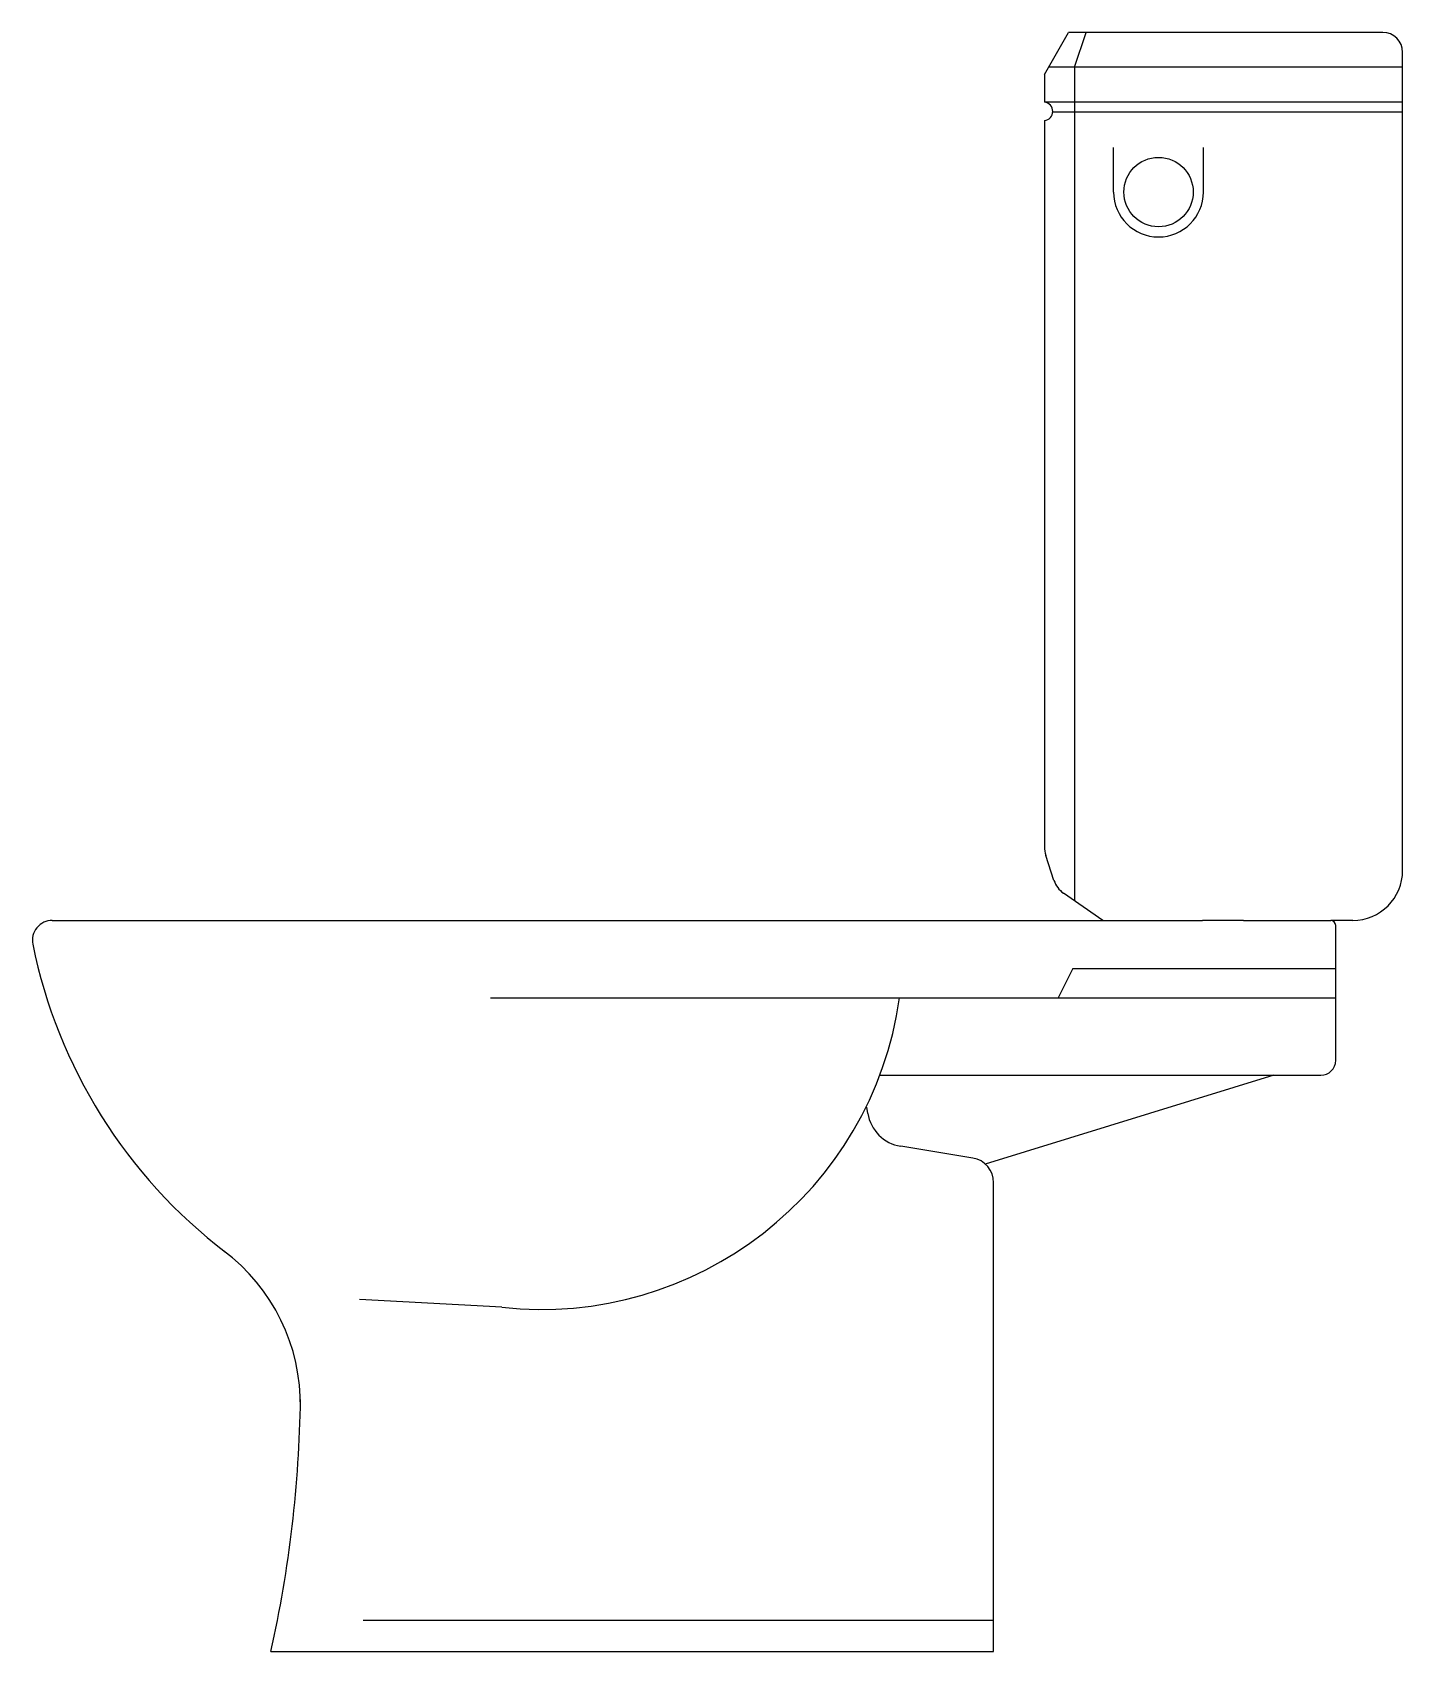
# Model space of a CAD drawing. Header units: millimetres. Extents: x -2985.881 to -2985.169, y 2977.16 to 2978.002.
import ezdxf

# ---------------------------------------------------------------- set-up
doc = ezdxf.new("R2010")
doc.units = ezdxf.units.MM
doc.header["$LTSCALE"] = 10
doc.layers.add('banheiro_louças', color=2, linetype='Continuous')

msp = doc.modelspace()

# ---------------------------------------------------------------- linework, layer by layer
at = {"layer": 'banheiro_louças'}
for p, q in [((-2985.355, 2977.97979), (-2985.34261, 2978.00169)), ((-2985.17919, 2978.00169), (-2985.34261, 2978.00169)), ((-2985.33944, 2977.98353), (-2985.33342, 2978.00169)), ((-2985.16882, 2977.56618), (-2985.16882, 2977.99131)), ((-2985.16882, 2977.98353), (-2985.35289, 2977.98353)), ((-2985.33944, 2977.98353), (-2985.33944, 2977.55045)), ((-2985.355, 2977.97979), (-2985.355, 2977.96537)), ((-2985.16882, 2977.96537), (-2985.355, 2977.96537)), ((-2985.16882, 2977.96018), (-2985.35072, 2977.96018)), ((-2985.355, 2977.95588), (-2985.355, 2977.5787)), ((-2985.31908, 2977.91871), (-2985.31908, 2977.94187)), ((-2985.27239, 2977.91871), (-2985.27239, 2977.94187)), ((-2985.35008, 2977.56103), (-2985.35425, 2977.5739)), ((-2985.3246, 2977.54024), (-2985.3451, 2977.55434)), ((-2985.87082, 2977.54024), (-2985.27283, 2977.54024)), ((-2985.25159, 2977.54024), (-2985.27283, 2977.54024)), ((-2985.25159, 2977.54024), (-2985.20622, 2977.54024)), ((-2985.19476, 2977.54024), (-2985.20622, 2977.54024)), ((-2985.20363, 2977.46751), (-2985.20363, 2977.53764)), ((-2985.34032, 2977.51523), (-2985.34795, 2977.50003)), ((-2985.34032, 2977.51523), (-2985.20363, 2977.51523)), ((-2985.64297, 2977.50003), (-2985.20363, 2977.50003)), ((-2985.44065, 2977.45972), (-2985.21141, 2977.45972)), ((-2985.23574, 2977.45972), (-2985.38581, 2977.41362)), ((-2985.44687, 2977.4399), (-2985.44743, 2977.44325)), ((-2985.39234, 2977.41673), (-2985.42974, 2977.42283)), ((-2985.38146, 2977.16024), (-2985.38146, 2977.40393)), ((-2985.63711, 2977.33918), (-2985.71114, 2977.34326)), ((-2985.70927, 2977.17663), (-2985.38146, 2977.17663)), ((-2985.75721, 2977.16024), (-2985.38146, 2977.16024))]:
    msp.add_line(p, q, dxfattribs=at)
msp.add_circle((-2985.29573, 2977.91871), 0.01803, dxfattribs=at)
for centre, radius, start, end in [((-2985.17919, 2977.99131), 0.01038, 0, 90), ((-2985.35547, 2977.96062), 0.00477, 275.57741, 84.42259), ((-2985.29573, 2977.91871), 0.02334, 180, 0), ((-2985.33944, 2977.5787), 0.01556, 180, 197.92792), ((-2985.19476, 2977.56618), 0.02594, 270, 0), ((-2985.33774, 2977.56502), 0.01297, 197.92792, 235.46534), ((-2985.87082, 2977.52986), 0.01038, 90, 191.51455), ((-2985.20622, 2977.53764), 0.00259, 0, 90), ((-2985.61729, 2977.58151), 0.26911, 191.51455, 232.57797), ((-2985.61671, 2977.52629), 0.18822, 263.77626, 351.98076), ((-2985.21141, 2977.46751), 0.00778, 270, 0), ((-2985.4264, 2977.44331), 0.02075, 189.45614, 260.73422), ((-2985.39443, 2977.40393), 0.01297, 0, 80.73422), ((-2985.84117, 2977.28892), 0.09931, 358.80848, 53.28095), ((-2986.38298, 2977.30019), 0.64123, 347.39326, 359.20828)]:
    msp.add_arc(centre, radius, start, end, dxfattribs=at)

doc.saveas('drawing.dxf')
